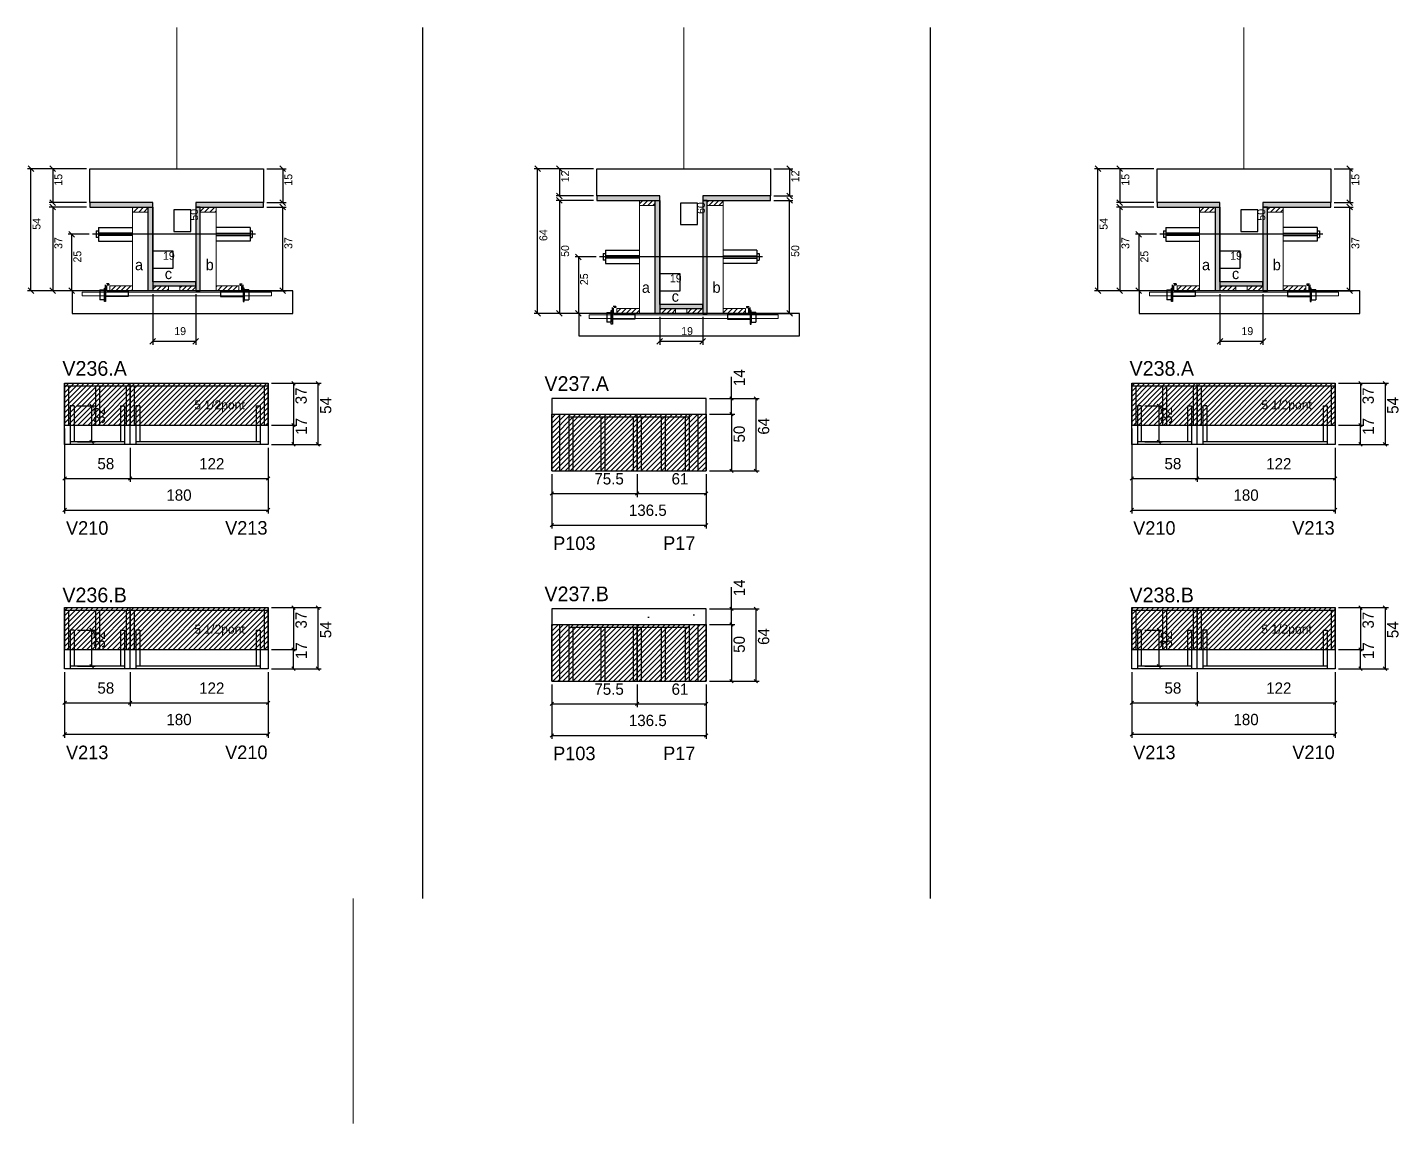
# Model space of a CAD drawing. Header units: metres. Extents: x 2859 to 4072, y 2559 to 3529.
import ezdxf

# ---------------------------------------------------------------- set-up
doc = ezdxf.new("R2010")
doc.units = ezdxf.units.M
for name, color, linetype in [('5', 7, 'Continuous'), ('barrote', 7, 'Continuous'), ('CONCRETO', 7, 'Continuous'), ('COTA', 7, 'Continuous'), ('Cota Seção (2x)', 7, 'Continuous'), ('detalhes', 7, 'Continuous'), ('Hachura', 7, 'Continuous'), ('Madeira', 7, 'Continuous'), ('Painéis', 7, 'Continuous'), ('presilha', 7, 'Continuous'), ('REAPROVEITAMENTO', 7, 'Continuous'), ('SARR_2.2x7', 7, 'Continuous'), ('SARR_3.5x7', 7, 'Continuous'), ('SARRAFO DE PRESSAO', 7, 'Continuous'), ('SCO-___-LAJ', 7, 'Continuous'), ('TENSOR', 7, 'Continuous'), ('texto', 7, 'Continuous'), ('Texto Seção', 7, 'Continuous')]:
    doc.layers.add(name, color=color, linetype=linetype)

msp = doc.modelspace()

# ---------------------------------------------------------------- hatches: boundary and pattern name
at = {"layer": 'COTA'}
h = msp.add_hatch(dxfattribs=at)
h.set_pattern_fill('AR-CONC')
h.paths.add_polyline_path([(3459.3, 3201), (3322.8, 3201), (3322.8, 3187), (3459.3, 3187), (3459.3, 3201)])
h = msp.add_hatch(dxfattribs=at)
h.set_pattern_fill('AR-CONC')
h.paths.add_polyline_path([(3459.3, 3014.9), (3322.8, 3014.9), (3322.8, 3000.9), (3459.3, 3000.9), (3459.3, 3014.9)])
at = {"layer": 'Hachura'}
h = msp.add_hatch(color=7, dxfattribs=at)
h.dxf.hatch_style = 1
h.paths.add_polyline_path([(2969.8, 3370.3), (2969.8, 3374.3), (2914.2, 3374.3), (2914.2, 3370.3), (2969.8, 3370.3)])
h = msp.add_hatch(color=7, dxfattribs=at)
h.dxf.hatch_style = 1
h.paths.add_polyline_path([(3067.8, 3370.3), (3067.8, 3374.3), (3007.8, 3374.3), (3007.8, 3370.3), (3067.8, 3370.3)])
h = msp.add_hatch(color=7, dxfattribs=at)
h.dxf.hatch_style = 1
h.paths.add_polyline_path([(3418.3, 3376.3), (3418.3, 3380.3), (3362.7, 3380.3), (3362.7, 3376.3), (3418.3, 3376.3)])
h = msp.add_hatch(dxfattribs=at)
h.set_pattern_fill('ANSI31')
h.paths.add_polyline_path([(3414.3, 3371.9), (3414.3, 3376.3), (3400.3, 3376.3), (3400.3, 3371.9), (3414.3, 3371.9)])
h = msp.add_hatch(color=7, dxfattribs=at)
h.dxf.hatch_style = 1
h.paths.add_polyline_path([(3414.3, 3376.3), (3418.3, 3376.3), (3418.3, 3276.3), (3414.3, 3276.3), (3414.3, 3376.3)])
h = msp.add_hatch(color=7, dxfattribs=at)
h.dxf.hatch_style = 1
h.paths.add_polyline_path([(3516.3, 3376.3), (3516.3, 3380.3), (3456.3, 3380.3), (3456.3, 3376.3), (3516.3, 3376.3)])
h = msp.add_hatch(color=7, dxfattribs=at)
h.dxf.hatch_style = 1
h.paths.add_polyline_path([(3460.3, 3376.3), (3456.3, 3376.3), (3456.3, 3276.3), (3460.3, 3276.3), (3460.3, 3376.3)])
h = msp.add_hatch(dxfattribs=at)
h.set_pattern_fill('ANSI31')
h.paths.add_polyline_path([(3460.3, 3371.9), (3460.3, 3376.3), (3474.3, 3376.3), (3474.3, 3371.9), (3460.3, 3371.9)])
h = msp.add_hatch(color=7, dxfattribs=at)
h.dxf.hatch_style = 1
h.paths.add_polyline_path([(3914, 3370.3), (3914, 3374.3), (3858.4, 3374.3), (3858.4, 3370.3), (3914, 3370.3)])
h = msp.add_hatch(color=7, dxfattribs=at)
h.dxf.hatch_style = 1
h.paths.add_polyline_path([(4012, 3370.3), (4012, 3374.3), (3952, 3374.3), (3952, 3370.3), (4012, 3370.3)])
h = msp.add_hatch(dxfattribs=at)
h.set_pattern_fill('ANSI31')
h.paths.add_polyline_path([(2965.8, 3365.9), (2965.8, 3370.3), (2951.8, 3370.3), (2951.8, 3365.9), (2965.8, 3365.9)])
h = msp.add_hatch(color=7, dxfattribs=at)
h.dxf.hatch_style = 1
h.paths.add_polyline_path([(2965.8, 3370.3), (2969.8, 3370.3), (2969.8, 3296.3), (2965.8, 3296.3), (2965.8, 3370.3)])
h = msp.add_hatch(color=7, dxfattribs=at)
h.dxf.hatch_style = 1
h.paths.add_polyline_path([(3011.8, 3370.3), (3007.8, 3370.3), (3007.8, 3296.3), (3011.8, 3296.3), (3011.8, 3370.3)])
h = msp.add_hatch(dxfattribs=at)
h.set_pattern_fill('ANSI31')
h.paths.add_polyline_path([(3011.8, 3365.9), (3011.8, 3370.3), (3025.8, 3370.3), (3025.8, 3365.9), (3011.8, 3365.9)])
h = msp.add_hatch(dxfattribs=at)
h.set_pattern_fill('ANSI31')
h.paths.add_polyline_path([(3910, 3365.9), (3910, 3370.3), (3896, 3370.3), (3896, 3365.9), (3910, 3365.9)])
h = msp.add_hatch(color=7, dxfattribs=at)
h.dxf.hatch_style = 1
h.paths.add_polyline_path([(3910, 3370.3), (3914, 3370.3), (3914, 3296.3), (3910, 3296.3), (3910, 3370.3)])
h = msp.add_hatch(color=7, dxfattribs=at)
h.dxf.hatch_style = 1
h.paths.add_polyline_path([(3956, 3370.3), (3952, 3370.3), (3952, 3296.3), (3956, 3296.3), (3956, 3370.3)])
h = msp.add_hatch(dxfattribs=at)
h.set_pattern_fill('ANSI31')
h.paths.add_polyline_path([(3956, 3365.9), (3956, 3370.3), (3970, 3370.3), (3970, 3365.9), (3956, 3365.9)])
h = msp.add_hatch(dxfattribs=at)
h.set_pattern_fill('ANSI31')
h.paths.add_polyline_path([(2931.8, 3296.3), (2931.8, 3300.7), (2951.8, 3300.7), (2951.8, 3296.3), (2931.8, 3296.3)])
h = msp.add_hatch(color=7, dxfattribs=at)
h.dxf.hatch_style = 1
h.paths.add_polyline_path([(3007.8, 3300.7), (3007.8, 3304.3), (2969.8, 3304.3), (2969.8, 3300.7), (3007.8, 3300.7)])
h = msp.add_hatch(dxfattribs=at)
h.set_pattern_fill('ANSI31')
h.paths.add_polyline_path([(2969.8, 3296.3), (2969.8, 3300.7), (2983.8, 3300.7), (2983.8, 3296.3), (2969.8, 3296.3)])
h = msp.add_hatch(dxfattribs=at)
h.set_pattern_fill('ANSI31')
h.paths.add_polyline_path([(3007.8, 3296.3), (3007.8, 3300.7), (2993.8, 3300.7), (2993.8, 3296.3), (3007.8, 3296.3)])
h = msp.add_hatch(dxfattribs=at)
h.set_pattern_fill('ANSI31')
h.paths.add_polyline_path([(3045.8, 3296.3), (3045.8, 3300.7), (3025.8, 3300.7), (3025.8, 3296.3), (3045.8, 3296.3)])
h = msp.add_hatch(dxfattribs=at)
h.set_pattern_fill('ANSI31')
h.paths.add_polyline_path([(3876, 3296.3), (3876, 3300.7), (3896, 3300.7), (3896, 3296.3), (3876, 3296.3)])
h = msp.add_hatch(color=7, dxfattribs=at)
h.dxf.hatch_style = 1
h.paths.add_polyline_path([(3952, 3300.7), (3952, 3304.3), (3914, 3304.3), (3914, 3300.7), (3952, 3300.7)])
h = msp.add_hatch(dxfattribs=at)
h.set_pattern_fill('ANSI31')
h.paths.add_polyline_path([(3914, 3296.3), (3914, 3300.7), (3928, 3300.7), (3928, 3296.3), (3914, 3296.3)])
h = msp.add_hatch(dxfattribs=at)
h.set_pattern_fill('ANSI31')
h.paths.add_polyline_path([(3952, 3296.3), (3952, 3300.7), (3938, 3300.7), (3938, 3296.3), (3952, 3296.3)])
h = msp.add_hatch(dxfattribs=at)
h.set_pattern_fill('ANSI31')
h.paths.add_polyline_path([(3990, 3296.3), (3990, 3300.7), (3970, 3300.7), (3970, 3296.3), (3990, 3296.3)])
h = msp.add_hatch(dxfattribs=at)
h.set_pattern_fill('ANSI31')
h.paths.add_polyline_path([(3380.3, 3276.3), (3380.3, 3280.7), (3400.3, 3280.7), (3400.3, 3276.3), (3380.3, 3276.3)])
h = msp.add_hatch(color=7, dxfattribs=at)
h.dxf.hatch_style = 1
h.paths.add_polyline_path([(3456.3, 3280.7), (3456.3, 3284.3), (3418.3, 3284.3), (3418.3, 3280.7), (3456.3, 3280.7)])
h = msp.add_hatch(dxfattribs=at)
h.set_pattern_fill('ANSI31')
h.paths.add_polyline_path([(3418.3, 3276.3), (3418.3, 3280.7), (3432.3, 3280.7), (3432.3, 3276.3), (3418.3, 3276.3)])
h = msp.add_hatch(dxfattribs=at)
h.set_pattern_fill('ANSI31')
h.paths.add_polyline_path([(3456.3, 3276.3), (3456.3, 3280.7), (3442.3, 3280.7), (3442.3, 3276.3), (3456.3, 3276.3)])
h = msp.add_hatch(dxfattribs=at)
h.set_pattern_fill('ANSI31')
h.paths.add_polyline_path([(3494.3, 3276.3), (3494.3, 3280.7), (3474.3, 3280.7), (3474.3, 3276.3), (3494.3, 3276.3)])
at = {"layer": 'REAPROVEITAMENTO'}
h = msp.add_hatch(dxfattribs=at)
h.set_pattern_fill('ANSI31')
h.paths.add_polyline_path([(2891.8, 3177.4), (3071.8, 3177.4), (3071.8, 3214.4), (2891.8, 3214.4), (2891.8, 3177.4)])
h = msp.add_hatch(dxfattribs=at)
h.set_pattern_fill('ANSI31')
h.paths.add_polyline_path([(3835.9, 3177.4), (4015.9, 3177.4), (4015.9, 3214.4), (3835.9, 3214.4), (3835.9, 3177.4)])
h = msp.add_hatch(dxfattribs=at)
h.set_pattern_fill('ANSI31')
h.paths.add_polyline_path([(3322.8, 3137), (3459.3, 3137), (3459.3, 3187), (3322.8, 3187), (3322.8, 3137)])
h = msp.add_hatch(dxfattribs=at)
h.set_pattern_fill('ANSI31')
h.paths.add_polyline_path([(2891.8, 2978.9), (3071.8, 2978.9), (3071.8, 3015.9), (2891.8, 3015.9), (2891.8, 2978.9)])
h = msp.add_hatch(dxfattribs=at)
h.set_pattern_fill('ANSI31')
h.paths.add_polyline_path([(3835.9, 2978.9), (4015.9, 2978.9), (4015.9, 3015.9), (3835.9, 3015.9), (3835.9, 2978.9)])
h = msp.add_hatch(dxfattribs=at)
h.set_pattern_fill('ANSI31')
h.paths.add_polyline_path([(3322.8, 2950.9), (3459.3, 2950.9), (3459.3, 3000.9), (3322.8, 3000.9), (3322.8, 2950.9)])

# ---------------------------------------------------------------- linework, layer by layer
at = {"color": 7, "lineweight": 25}
for p, q in [((2919.8, 3349.3), (2919.8, 3343.3)), ((2919.8, 3349.3), (2921.8, 3349.3)), ((2921.8, 3352.3), (2921.8, 3340.3)), ((2921.8, 3352.3), (2951.8, 3352.3)), ((3055.8, 3352.3), (3025.8, 3352.3)), ((3055.8, 3352.3), (3055.8, 3340.3)), ((3055.8, 3349.3), (3057.8, 3349.3)), ((3057.8, 3349.3), (3057.8, 3343.3)), ((3864, 3349.3), (3864, 3343.3)), ((3864, 3349.3), (3866, 3349.3)), ((3866, 3352.3), (3866, 3340.3)), ((3866, 3352.3), (3896, 3352.3)), ((4000, 3352.3), (3970, 3352.3)), ((4000, 3352.3), (4000, 3340.3)), ((4000, 3349.3), (4002, 3349.3)), ((4002, 3349.3), (4002, 3343.3)), ((2921.8, 3343.3), (2919.8, 3343.3)), ((2951.8, 3347.3), (2921.8, 3347.3)), ((2951.8, 3345.3), (2921.8, 3345.3)), ((2921.8, 3340.3), (2951.8, 3340.3)), ((3025.8, 3347.3), (3055.8, 3347.3)), ((3025.8, 3345.3), (3055.8, 3345.3)), ((3055.8, 3340.3), (3025.8, 3340.3)), ((3055.8, 3343.3), (3057.8, 3343.3)), ((3866, 3343.3), (3864, 3343.3)), ((3896, 3347.3), (3866, 3347.3)), ((3896, 3345.3), (3866, 3345.3)), ((3866, 3340.3), (3896, 3340.3)), ((3970, 3347.3), (4000, 3347.3)), ((3970, 3345.3), (4000, 3345.3)), ((4000, 3340.3), (3970, 3340.3)), ((4000, 3343.3), (4002, 3343.3)), ((3368.3, 3329.3), (3368.3, 3323.3)), ((3368.3, 3329.3), (3370.3, 3329.3)), ((3370.3, 3332.3), (3370.3, 3320.3)), ((3370.3, 3332.3), (3400.3, 3332.3)), ((3400.3, 3327.3), (3370.3, 3327.3)), ((3400.3, 3325.3), (3370.3, 3325.3)), ((3504.3, 3332.3), (3474.3, 3332.3)), ((3474.3, 3327.3), (3504.3, 3327.3)), ((3474.3, 3325.3), (3504.3, 3325.3)), ((3504.3, 3332.3), (3504.3, 3320.3)), ((3504.3, 3329.3), (3506.3, 3329.3)), ((3506.3, 3329.3), (3506.3, 3323.3)), ((3370.3, 3323.3), (3368.3, 3323.3)), ((3370.3, 3320.3), (3400.3, 3320.3)), ((3504.3, 3320.3), (3474.3, 3320.3)), ((3504.3, 3323.3), (3506.3, 3323.3))]:
    msp.add_line(p, q, dxfattribs=at)
at = {"layer": 'barrote', "color": 251, "lineweight": 25}
for points in [[(2898.4, 3276.3), (3093.6, 3276.3), (3093.6, 3296.3), (2898.4, 3296.3)], [(3842.5, 3276.3), (4037.7, 3276.3), (4037.7, 3296.3), (3842.5, 3296.3)], [(3346.8, 3256.3), (3542, 3256.3), (3542, 3276.3), (3346.8, 3276.3)]]:
    msp.add_lwpolyline(points, close=True, dxfattribs=at)
at = {"layer": 'CONCRETO', "color": 251, "lineweight": 25}
for points in [[(2914.2, 3374.3), (2914.2, 3404.3), (3067.8, 3404.3), (3067.8, 3374.3), (3007.8, 3374.3), (3007.8, 3304.3), (2969.8, 3304.3), (2969.8, 3374.3)], [(3362.7, 3380.3), (3362.7, 3404.3), (3516.3, 3404.3), (3516.3, 3380.3), (3456.3, 3380.3), (3456.3, 3284.3), (3418.3, 3284.3), (3418.3, 3380.3)], [(3858.4, 3374.3), (3858.4, 3404.3), (4012, 3404.3), (4012, 3374.3), (3952, 3374.3), (3952, 3304.3), (3914, 3304.3), (3914, 3374.3)]]:
    msp.add_lwpolyline(points, close=True, dxfattribs=at)
at = {"layer": 'COTA', "color": 241, "lineweight": 25}
for p, q in [((3208.3, 3529.3), (3208.3, 2758.6)), ((3657.5, 3529.3), (3657.5, 2758.6)), ((3459.3, 3201), (3322.8, 3201)), ((3322.8, 3201), (3322.8, 3187)), ((3459.3, 3187), (3459.3, 3201)), ((3459.3, 3014.9), (3322.8, 3014.9)), ((3322.8, 3014.9), (3322.8, 3000.9)), ((3459.3, 3000.9), (3459.3, 3014.9))]:
    msp.add_line(p, q, dxfattribs=at)
at = {"layer": 'COTA', "color": 4, "lineweight": 25}
for p, q in [((2911.2, 3404.3), (2858.9, 3404.3)), ((2861.9, 3296.3), (2861.9, 3404.3)), ((2911.2, 3404.3), (2878.2, 3404.3)), ((2881.2, 3404.3), (2881.2, 3374.3)), ((3070.8, 3404.3), (3087.7, 3404.3)), ((3084.7, 3404.3), (3084.7, 3374.3)), ((3359.7, 3404.3), (3307.3, 3404.3)), ((3310.3, 3276.3), (3310.3, 3404.3)), ((3359.7, 3404.3), (3326.6, 3404.3)), ((3329.6, 3404.3), (3329.6, 3380.3)), ((3519.3, 3404.3), (3536.2, 3404.3)), ((3533.2, 3404.3), (3533.2, 3380.3)), ((3855.4, 3404.3), (3803, 3404.3)), ((3806, 3296.3), (3806, 3404.3)), ((3855.4, 3404.3), (3822.3, 3404.3)), ((3825.3, 3404.3), (3825.3, 3374.3)), ((4015, 3404.3), (4031.8, 3404.3)), ((4028.8, 3404.3), (4028.8, 3374.3)), ((2911.2, 3374.3), (2878.2, 3374.3)), ((3070.8, 3374.3), (3087.7, 3374.3)), ((3359.7, 3380.3), (3326.6, 3380.3)), ((3359.7, 3376.3), (3326.6, 3376.3)), ((3329.6, 3376.3), (3329.6, 3276.3)), ((3519.3, 3380.3), (3536.2, 3380.3)), ((3519.3, 3376.3), (3536.2, 3376.3)), ((3533.2, 3276.3), (3533.2, 3376.3)), ((3855.4, 3374.3), (3822.3, 3374.3)), ((4015, 3374.3), (4031.8, 3374.3)), ((2911.2, 3370.3), (2878.2, 3370.3)), ((2881.2, 3370.3), (2881.2, 3296.3)), ((3070.8, 3370.3), (3087.7, 3370.3)), ((3084.7, 3296.3), (3084.7, 3370.3)), ((3855.4, 3370.3), (3822.3, 3370.3)), ((3825.3, 3370.3), (3825.3, 3296.3)), ((4015, 3370.3), (4031.8, 3370.3)), ((4028.8, 3296.3), (4028.8, 3370.3)), ((2913.5, 3346.3), (2895, 3346.3)), ((2898, 3346.3), (2898, 3296.3)), ((3857.7, 3346.3), (3839.1, 3346.3)), ((3842.1, 3346.3), (3842.1, 3296.3)), ((3362, 3326.3), (3343.4, 3326.3)), ((3346.4, 3326.3), (3346.4, 3276.3)), ((2933.2, 3296.3), (2858.9, 3296.3)), ((2933.2, 3296.3), (2878.2, 3296.3)), ((2913.5, 3296.3), (2895, 3296.3)), ((2969.8, 3293.3), (2969.8, 3248.6)), ((3007.8, 3293.3), (3007.8, 3248.6)), ((3044.4, 3296.3), (3087.7, 3296.3)), ((3877.4, 3296.3), (3803, 3296.3)), ((3877.4, 3296.3), (3822.3, 3296.3)), ((3857.7, 3296.3), (3839.1, 3296.3)), ((3914, 3293.3), (3914, 3248.6)), ((3952, 3293.3), (3952, 3248.6)), ((3988.6, 3296.3), (4031.8, 3296.3)), ((3381.7, 3276.3), (3307.3, 3276.3)), ((3381.7, 3276.3), (3326.6, 3276.3)), ((3362, 3276.3), (3343.4, 3276.3)), ((3492.9, 3276.3), (3536.2, 3276.3)), ((3418.3, 3273.3), (3418.3, 3248.6)), ((3456.3, 3273.3), (3456.3, 3248.6)), ((2969.8, 3251.6), (3007.8, 3251.6)), ((3418.3, 3251.6), (3456.3, 3251.6)), ((3914, 3251.6), (3952, 3251.6)), ((3481.7, 3201), (3481.7, 3220.1)), ((3074.8, 3214.4), (3118.8, 3214.4)), ((3074.8, 3214.4), (3097.2, 3214.4)), ((3094.2, 3214.4), (3094.2, 3177.4)), ((3115.8, 3214.4), (3115.8, 3160.4)), ((4018.9, 3214.4), (4063, 3214.4)), ((4018.9, 3214.4), (4041.4, 3214.4)), ((4038.4, 3214.4), (4038.4, 3177.4)), ((4060, 3214.4), (4060, 3160.4)), ((3462.3, 3201), (3506.3, 3201)), ((3462.3, 3201), (3484.7, 3201)), ((3481.7, 3187), (3481.7, 3201)), ((3503.3, 3201), (3503.3, 3137)), ((3462.3, 3187), (3484.7, 3187)), ((3462.3, 3187), (3484.7, 3187)), ((3481.7, 3187), (3481.7, 3137)), ((2891.8, 3174.4), (2891.8, 3099.3)), ((3074.8, 3177.4), (3097.2, 3177.4)), ((3835.9, 3174.4), (3835.9, 3099.3)), ((4018.9, 3177.4), (4041.4, 3177.4)), ((2891.8, 3157.4), (2891.8, 3127.2)), ((2949.8, 3157.4), (2949.8, 3127.2)), ((2949.8, 3157.4), (2949.8, 3127.2)), ((3071.8, 3157.4), (3071.8, 3127.2)), ((3071.8, 3157.4), (3071.8, 3099.3)), ((3074.8, 3160.4), (3118.8, 3160.4)), ((3835.9, 3157.4), (3835.9, 3127.2)), ((3893.9, 3157.4), (3893.9, 3127.2)), ((3893.9, 3157.4), (3893.9, 3127.2)), ((4015.9, 3157.4), (4015.9, 3127.2)), ((4015.9, 3157.4), (4015.9, 3099.3)), ((4018.9, 3160.4), (4063, 3160.4)), ((2891.8, 3130.2), (2949.8, 3130.2)), ((2949.8, 3130.2), (3071.8, 3130.2)), ((3322.8, 3134), (3322.8, 3113.8)), ((3322.8, 3134), (3322.8, 3085.9)), ((3398.3, 3134), (3398.3, 3113.8)), ((3398.3, 3134), (3398.3, 3113.8)), ((3459.3, 3134), (3459.3, 3113.8)), ((3459.3, 3134), (3459.3, 3085.9)), ((3462.3, 3137), (3506.3, 3137)), ((3462.3, 3137), (3484.7, 3137)), ((3835.9, 3130.2), (3893.9, 3130.2)), ((3893.9, 3130.2), (4015.9, 3130.2)), ((3322.8, 3116.8), (3398.3, 3116.8)), ((3398.3, 3116.8), (3459.3, 3116.8)), ((2891.8, 3102.3), (3071.8, 3102.3)), ((3835.9, 3102.3), (4015.9, 3102.3)), ((3322.8, 3088.9), (3459.3, 3088.9)), ((3481.7, 3014.9), (3481.7, 3034)), ((3074.8, 3015.9), (3118.8, 3015.9)), ((3074.8, 3015.9), (3097.2, 3015.9)), ((3094.2, 3015.9), (3094.2, 2978.9)), ((3115.8, 3015.9), (3115.8, 2961.9)), ((3462.3, 3014.9), (3506.3, 3014.9)), ((3462.3, 3014.9), (3484.7, 3014.9)), ((3481.7, 3000.9), (3481.7, 3014.9)), ((3503.3, 3014.9), (3503.3, 2950.9)), ((4018.9, 3015.9), (4063, 3015.9)), ((4018.9, 3015.9), (4041.4, 3015.9)), ((4038.4, 3015.9), (4038.4, 2978.9)), ((4060, 3015.9), (4060, 2961.9)), ((3462.3, 3000.9), (3484.7, 3000.9)), ((3462.3, 3000.9), (3484.7, 3000.9)), ((3481.7, 3000.9), (3481.7, 2950.9)), ((3074.8, 2978.9), (3097.2, 2978.9)), ((4018.9, 2978.9), (4041.4, 2978.9)), ((3074.8, 2961.9), (3118.8, 2961.9)), ((4018.9, 2961.9), (4063, 2961.9)), ((2891.8, 2958.9), (2891.8, 2928.6)), ((2891.8, 2958.9), (2891.8, 2900.8)), ((2949.8, 2958.9), (2949.8, 2928.6)), ((2949.8, 2958.9), (2949.8, 2928.6)), ((3071.8, 2958.9), (3071.8, 2928.6)), ((3071.8, 2958.9), (3071.8, 2900.8)), ((3462.3, 2950.9), (3506.3, 2950.9)), ((3462.3, 2950.9), (3484.7, 2950.9)), ((3835.9, 2958.9), (3835.9, 2928.6)), ((3835.9, 2958.9), (3835.9, 2900.8)), ((3893.9, 2958.9), (3893.9, 2928.6)), ((3893.9, 2958.9), (3893.9, 2928.6)), ((4015.9, 2958.9), (4015.9, 2928.6)), ((4015.9, 2958.9), (4015.9, 2900.8)), ((3322.8, 2947.9), (3322.8, 2927.7)), ((3322.8, 2947.9), (3322.8, 2899.8)), ((3398.3, 2947.9), (3398.3, 2927.7)), ((3398.3, 2947.9), (3398.3, 2927.7)), ((3459.3, 2947.9), (3459.3, 2927.7)), ((3459.3, 2947.9), (3459.3, 2899.8)), ((2891.8, 2931.6), (2949.8, 2931.6)), ((2949.8, 2931.6), (3071.8, 2931.6)), ((3322.8, 2930.7), (3398.3, 2930.7)), ((3398.3, 2930.7), (3459.3, 2930.7)), ((3835.9, 2931.6), (3893.9, 2931.6)), ((3893.9, 2931.6), (4015.9, 2931.6)), ((2891.8, 2903.8), (3071.8, 2903.8)), ((3322.8, 2902.8), (3459.3, 2902.8)), ((3835.9, 2903.8), (4015.9, 2903.8))]:
    msp.add_line(p, q, dxfattribs=at)
at = {"layer": 'COTA', "color": 0, "lineweight": 25}
for p, q in [((3095.7, 3212.9), (3092.7, 3215.9)), ((3117.3, 3212.9), (3114.3, 3215.9)), ((4039.9, 3212.9), (4036.9, 3215.9)), ((4061.5, 3212.9), (4058.5, 3215.9)), ((3483.2, 3199.5), (3480.2, 3202.5)), ((3504.8, 3199.5), (3501.8, 3202.5)), ((3092.7, 3178.9), (3095.7, 3175.9)), ((3483.2, 3185.5), (3480.2, 3188.5)), ((3480.2, 3188.5), (3483.2, 3185.5)), ((4036.9, 3178.9), (4039.9, 3175.9)), ((3114.3, 3161.9), (3117.3, 3158.9)), ((4058.5, 3161.9), (4061.5, 3158.9)), ((2893.3, 3131.7), (2890.3, 3128.7)), ((2948.3, 3128.7), (2951.3, 3131.7)), ((2951.3, 3131.7), (2948.3, 3128.7)), ((3070.3, 3128.7), (3073.3, 3131.7)), ((3480.2, 3138.5), (3483.2, 3135.5)), ((3501.8, 3138.5), (3504.8, 3135.5)), ((3837.4, 3131.7), (3834.4, 3128.7)), ((3892.4, 3128.7), (3895.4, 3131.7)), ((3895.4, 3131.7), (3892.4, 3128.7)), ((4014.4, 3128.7), (4017.4, 3131.7)), ((3324.3, 3118.3), (3321.3, 3115.3)), ((3396.8, 3115.3), (3399.8, 3118.3)), ((3399.8, 3118.3), (3396.8, 3115.3)), ((3457.8, 3115.3), (3460.8, 3118.3)), ((2893.3, 3103.8), (2890.3, 3100.8)), ((3070.3, 3100.8), (3073.3, 3103.8)), ((3837.4, 3103.8), (3834.4, 3100.8)), ((4014.4, 3100.8), (4017.4, 3103.8)), ((3324.3, 3090.4), (3321.3, 3087.4)), ((3457.8, 3087.4), (3460.8, 3090.4)), ((3095.7, 3014.4), (3092.7, 3017.4)), ((3117.3, 3014.4), (3114.3, 3017.4)), ((3483.2, 3013.4), (3480.2, 3016.4)), ((3504.8, 3013.4), (3501.8, 3016.4)), ((4039.9, 3014.4), (4036.9, 3017.4)), ((4061.5, 3014.4), (4058.5, 3017.4)), ((3483.2, 2999.4), (3480.2, 3002.4)), ((3480.2, 3002.4), (3483.2, 2999.4)), ((3092.7, 2980.4), (3095.7, 2977.4)), ((4036.9, 2980.4), (4039.9, 2977.4)), ((3114.3, 2963.4), (3117.3, 2960.4)), ((4058.5, 2963.4), (4061.5, 2960.4)), ((3480.2, 2952.4), (3483.2, 2949.4)), ((3501.8, 2952.4), (3504.8, 2949.4)), ((2893.3, 2933.1), (2890.3, 2930.1)), ((2948.3, 2930.1), (2951.3, 2933.1)), ((2951.3, 2933.1), (2948.3, 2930.1)), ((3070.3, 2930.1), (3073.3, 2933.1)), ((3324.3, 2932.2), (3321.3, 2929.2)), ((3396.8, 2929.2), (3399.8, 2932.2)), ((3399.8, 2932.2), (3396.8, 2929.2)), ((3457.8, 2929.2), (3460.8, 2932.2)), ((3837.4, 2933.1), (3834.4, 2930.1)), ((3892.4, 2930.1), (3895.4, 2933.1)), ((3895.4, 2933.1), (3892.4, 2930.1)), ((4014.4, 2930.1), (4017.4, 2933.1)), ((2893.3, 2905.3), (2890.3, 2902.3)), ((3070.3, 2902.3), (3073.3, 2905.3)), ((3324.3, 2904.3), (3321.3, 2901.3)), ((3457.8, 2901.3), (3460.8, 2904.3)), ((3837.4, 2905.3), (3834.4, 2902.3)), ((4014.4, 2902.3), (4017.4, 2905.3))]:
    msp.add_line(p, q, dxfattribs=at)
for points in [[(2864.4, 3401.8), (2859.4, 3406.8)], [(2883.7, 3401.8), (2878.7, 3406.8)], [(3087.2, 3401.8), (3082.2, 3406.8)], [(3312.8, 3401.8), (3307.8, 3406.8)], [(3332.1, 3401.8), (3327.1, 3406.8)], [(3535.7, 3401.8), (3530.7, 3406.8)], [(3808.5, 3401.8), (3803.5, 3406.8)], [(3827.8, 3401.8), (3822.8, 3406.8)], [(4031.3, 3401.8), (4026.3, 3406.8)], [(2878.7, 3376.8), (2883.7, 3371.8)], [(2883.7, 3367.8), (2878.7, 3372.8)], [(3082.2, 3376.8), (3087.2, 3371.8)], [(3087.2, 3367.8), (3082.2, 3372.8)], [(3327.1, 3382.8), (3332.1, 3377.8)], [(3332.1, 3373.8), (3327.1, 3378.8)], [(3530.7, 3382.8), (3535.7, 3377.8)], [(3535.7, 3373.8), (3530.7, 3378.8)], [(3822.8, 3376.8), (3827.8, 3371.8)], [(3827.8, 3367.8), (3822.8, 3372.8)], [(4026.3, 3376.8), (4031.3, 3371.8)], [(4031.3, 3367.8), (4026.3, 3372.8)], [(2900.5, 3343.8), (2895.5, 3348.8)], [(3844.6, 3343.8), (3839.6, 3348.8)], [(3348.9, 3323.8), (3343.9, 3328.8)], [(2859.4, 3298.8), (2864.4, 3293.8)], [(2878.7, 3298.8), (2883.7, 3293.8)], [(2895.5, 3298.8), (2900.5, 3293.8)], [(3082.2, 3298.8), (3087.2, 3293.8)], [(3803.5, 3298.8), (3808.5, 3293.8)], [(3822.8, 3298.8), (3827.8, 3293.8)], [(3839.6, 3298.8), (3844.6, 3293.8)], [(4026.3, 3298.8), (4031.3, 3293.8)], [(3307.8, 3278.8), (3312.8, 3273.8)], [(3327.1, 3278.8), (3332.1, 3273.8)], [(3343.9, 3278.8), (3348.9, 3273.8)], [(3530.7, 3278.8), (3535.7, 3273.8)], [(2972.3, 3254.1), (2967.3, 3249.1)], [(3005.3, 3249.1), (3010.3, 3254.1)], [(3420.8, 3254.1), (3415.8, 3249.1)], [(3453.8, 3249.1), (3458.8, 3254.1)], [(3916.5, 3254.1), (3911.5, 3249.1)], [(3949.5, 3249.1), (3954.5, 3254.1)]]:
    msp.add_lwpolyline(points, dxfattribs=at)
at = {"layer": 'Cota Seção (2x)', "color": 180, "lineweight": 25}
for p, q in [((3451.8, 3373.8), (3436.8, 3373.8)), ((3436.8, 3373.8), (3436.8, 3354.8)), ((3451.8, 3354.8), (3451.8, 3373.8)), ((3003.3, 3368), (2988.3, 3368)), ((2988.3, 3368), (2988.3, 3348.7)), ((3003.3, 3348.7), (3003.3, 3368)), ((3947.5, 3368), (3932.5, 3368)), ((3932.5, 3368), (3932.5, 3348.7)), ((3947.5, 3348.7), (3947.5, 3368)), ((2988.3, 3348.7), (3003.3, 3348.7)), ((3436.8, 3354.8), (3451.8, 3354.8)), ((3932.5, 3348.7), (3947.5, 3348.7)), ((2987.8, 3331.3), (2969.8, 3331.3)), ((2969.8, 3331.3), (2969.8, 3316.3)), ((2987.8, 3316.3), (2987.8, 3331.3)), ((3932, 3331.3), (3914, 3331.3)), ((3914, 3331.3), (3914, 3316.3)), ((3932, 3316.3), (3932, 3331.3)), ((2969.8, 3316.3), (2987.8, 3316.3)), ((3914, 3316.3), (3932, 3316.3)), ((3436.3, 3311.3), (3418.3, 3311.3)), ((3418.3, 3311.3), (3418.3, 3296.3)), ((3436.3, 3296.3), (3436.3, 3311.3)), ((3418.3, 3296.3), (3436.3, 3296.3))]:
    msp.add_line(p, q, dxfattribs=at)
at = {"layer": 'Madeira', "color": 126, "lineweight": 18}
for points in [[(3414.3, 3371.9), (3414.3, 3376.3), (3400.3, 3376.3), (3400.3, 3371.9)], [(3414.3, 3376.3), (3400.3, 3376.3), (3400.3, 3276.3), (3414.3, 3276.3)], [(3460.3, 3371.9), (3460.3, 3376.3), (3474.3, 3376.3), (3474.3, 3371.9)], [(3460.3, 3376.3), (3474.3, 3376.3), (3474.3, 3276.3), (3460.3, 3276.3)], [(2965.8, 3365.9), (2965.8, 3370.3), (2951.8, 3370.3), (2951.8, 3365.9)], [(2965.8, 3370.3), (2951.8, 3370.3), (2951.8, 3296.3), (2965.8, 3296.3)], [(3011.8, 3365.9), (3011.8, 3370.3), (3025.8, 3370.3), (3025.8, 3365.9)], [(3011.8, 3370.3), (3025.8, 3370.3), (3025.8, 3296.3), (3011.8, 3296.3)], [(3910, 3365.9), (3910, 3370.3), (3896, 3370.3), (3896, 3365.9)], [(3910, 3370.3), (3896, 3370.3), (3896, 3296.3), (3910, 3296.3)], [(3956, 3365.9), (3956, 3370.3), (3970, 3370.3), (3970, 3365.9)], [(3956, 3370.3), (3970, 3370.3), (3970, 3296.3), (3956, 3296.3)], [(2931.8, 3296.3), (2931.8, 3300.7), (2951.8, 3300.7), (2951.8, 3296.3)], [(2969.8, 3296.3), (2969.8, 3300.7), (2983.8, 3300.7), (2983.8, 3296.3)], [(3007.8, 3296.3), (3007.8, 3300.7), (2993.8, 3300.7), (2993.8, 3296.3)], [(3045.8, 3296.3), (3045.8, 3300.7), (3025.8, 3300.7), (3025.8, 3296.3)], [(3876, 3296.3), (3876, 3300.7), (3896, 3300.7), (3896, 3296.3)], [(3914, 3296.3), (3914, 3300.7), (3928, 3300.7), (3928, 3296.3)], [(3952, 3296.3), (3952, 3300.7), (3938, 3300.7), (3938, 3296.3)], [(3990, 3296.3), (3990, 3300.7), (3970, 3300.7), (3970, 3296.3)], [(3380.3, 3276.3), (3380.3, 3280.7), (3400.3, 3280.7), (3400.3, 3276.3)], [(3418.3, 3276.3), (3418.3, 3280.7), (3432.3, 3280.7), (3432.3, 3276.3)], [(3456.3, 3276.3), (3456.3, 3280.7), (3442.3, 3280.7), (3442.3, 3276.3)], [(3494.3, 3276.3), (3494.3, 3280.7), (3474.3, 3280.7), (3474.3, 3276.3)]]:
    msp.add_lwpolyline(points, close=True, dxfattribs=at)
at = {"layer": 'Painéis', "color": 200, "lineweight": 25}
for p, q in [((2891.8, 3214.4), (3071.8, 3214.4)), ((2891.8, 3177.4), (2891.8, 3214.4)), ((2949.8, 3177.4), (2949.8, 3214.4)), ((3071.8, 3177.4), (3071.8, 3214.4)), ((3835.9, 3214.4), (4015.9, 3214.4)), ((3835.9, 3177.4), (3835.9, 3214.4)), ((3893.9, 3177.4), (3893.9, 3214.4)), ((4015.9, 3177.4), (4015.9, 3214.4)), ((3322.8, 3187), (3459.3, 3187)), ((3322.8, 3137), (3322.8, 3187)), ((3398.3, 3137), (3398.3, 3187)), ((3459.3, 3137), (3459.3, 3187)), ((2891.8, 3177.4), (3071.8, 3177.4)), ((2891.8, 3160.4), (2891.8, 3177.4)), ((2949.8, 3160.4), (2949.8, 3177.4)), ((3071.8, 3177.4), (3071.8, 3160.4)), ((3835.9, 3177.4), (4015.9, 3177.4)), ((3835.9, 3160.4), (3835.9, 3177.4)), ((3893.9, 3160.4), (3893.9, 3177.4)), ((4015.9, 3177.4), (4015.9, 3160.4)), ((3071.8, 3160.4), (2891.8, 3160.4)), ((4015.9, 3160.4), (3835.9, 3160.4)), ((3322.8, 3137), (3459.3, 3137)), ((2891.8, 3015.9), (3071.8, 3015.9)), ((2891.8, 2978.9), (2891.8, 3015.9)), ((2949.8, 2978.9), (2949.8, 3015.9)), ((3071.8, 2978.9), (3071.8, 3015.9)), ((3835.9, 3015.9), (4015.9, 3015.9)), ((3835.9, 2978.9), (3835.9, 3015.9)), ((3893.9, 2978.9), (3893.9, 3015.9)), ((4015.9, 2978.9), (4015.9, 3015.9)), ((3322.8, 3000.9), (3459.3, 3000.9)), ((3322.8, 2950.9), (3322.8, 3000.9)), ((3398.3, 2950.9), (3398.3, 3000.9)), ((3459.3, 2950.9), (3459.3, 3000.9)), ((2891.8, 2978.9), (3071.8, 2978.9)), ((2891.8, 2961.9), (2891.8, 2978.9)), ((2949.8, 2961.9), (2949.8, 2978.9)), ((3071.8, 2978.9), (3071.8, 2961.9)), ((3835.9, 2978.9), (4015.9, 2978.9)), ((3835.9, 2961.9), (3835.9, 2978.9)), ((3893.9, 2961.9), (3893.9, 2978.9)), ((4015.9, 2978.9), (4015.9, 2961.9)), ((3071.8, 2961.9), (2891.8, 2961.9)), ((4015.9, 2961.9), (3835.9, 2961.9)), ((3322.8, 2950.9), (3459.3, 2950.9))]:
    msp.add_line(p, q, dxfattribs=at)
at = {"layer": 'Painéis', "color": 4, "lineweight": 25}
for p, q in [((2903.3, 3194.6), (2918.7, 3194.6)), ((2915.7, 3194.6), (2915.7, 3162.6)), ((3847.4, 3194.6), (3862.9, 3194.6)), ((3859.9, 3194.6), (3859.9, 3162.6)), ((3074.8, 3177.4), (3097.2, 3177.4)), ((3094.2, 3160.4), (3094.2, 3177.4)), ((4018.9, 3177.4), (4041.4, 3177.4)), ((4038.4, 3160.4), (4038.4, 3177.4)), ((2903.3, 3162.6), (2918.7, 3162.6)), ((3074.8, 3160.4), (3097.2, 3160.4)), ((3847.4, 3162.6), (3862.9, 3162.6)), ((4018.9, 3160.4), (4041.4, 3160.4)), ((2903.3, 2996.1), (2918.7, 2996.1)), ((2915.7, 2996.1), (2915.7, 2964.1)), ((3847.4, 2996.1), (3862.9, 2996.1)), ((3859.9, 2996.1), (3859.9, 2964.1)), ((3074.8, 2978.9), (3097.2, 2978.9)), ((3094.2, 2961.9), (3094.2, 2978.9)), ((4018.9, 2978.9), (4041.4, 2978.9)), ((4038.4, 2961.9), (4038.4, 2978.9)), ((2903.3, 2964.1), (2918.7, 2964.1)), ((3074.8, 2961.9), (3097.2, 2961.9)), ((3847.4, 2964.1), (3862.9, 2964.1)), ((4018.9, 2961.9), (4041.4, 2961.9))]:
    msp.add_line(p, q, dxfattribs=at)
at = {"layer": 'Painéis', "color": 0, "lineweight": 25}
for p, q in [((2917.2, 3193.1), (2914.2, 3196.1)), ((3861.4, 3193.1), (3858.4, 3196.1)), ((3095.7, 3175.9), (3092.7, 3178.9)), ((4039.9, 3175.9), (4036.9, 3178.9)), ((2914.2, 3164.1), (2917.2, 3161.1)), ((3092.7, 3161.9), (3095.7, 3158.9)), ((3858.4, 3164.1), (3861.4, 3161.1)), ((4036.9, 3161.9), (4039.9, 3158.9)), ((2917.2, 2994.6), (2914.2, 2997.6)), ((3861.4, 2994.6), (3858.4, 2997.6)), ((3095.7, 2977.4), (3092.7, 2980.4)), ((4039.9, 2977.4), (4036.9, 2980.4)), ((2914.2, 2965.6), (2917.2, 2962.6)), ((3092.7, 2963.4), (3095.7, 2960.4)), ((3858.4, 2965.6), (3861.4, 2962.6)), ((4036.9, 2963.4), (4039.9, 2960.4))]:
    msp.add_line(p, q, dxfattribs=at)
at = {"layer": 'Painéis', "color": 200, "lineweight": 25}
for points in [[(2969.8, 3370.3), (2969.8, 3374.3), (2914.2, 3374.3), (2914.2, 3370.3)], [(3067.8, 3370.3), (3067.8, 3374.3), (3007.8, 3374.3), (3007.8, 3370.3)], [(3418.3, 3376.3), (3418.3, 3380.3), (3362.7, 3380.3), (3362.7, 3376.3)], [(3414.3, 3376.3), (3418.3, 3376.3), (3418.3, 3276.3), (3414.3, 3276.3)], [(3516.3, 3376.3), (3516.3, 3380.3), (3456.3, 3380.3), (3456.3, 3376.3)], [(3460.3, 3376.3), (3456.3, 3376.3), (3456.3, 3276.3), (3460.3, 3276.3)], [(3914, 3370.3), (3914, 3374.3), (3858.4, 3374.3), (3858.4, 3370.3)], [(4012, 3370.3), (4012, 3374.3), (3952, 3374.3), (3952, 3370.3)], [(2965.8, 3370.3), (2969.8, 3370.3), (2969.8, 3296.3), (2965.8, 3296.3)], [(3011.8, 3370.3), (3007.8, 3370.3), (3007.8, 3296.3), (3011.8, 3296.3)], [(3910, 3370.3), (3914, 3370.3), (3914, 3296.3), (3910, 3296.3)], [(3956, 3370.3), (3952, 3370.3), (3952, 3296.3), (3956, 3296.3)], [(3007.8, 3300.7), (3007.8, 3304.3), (2969.8, 3304.3), (2969.8, 3300.7)], [(3952, 3300.7), (3952, 3304.3), (3914, 3304.3), (3914, 3300.7)], [(3456.3, 3280.7), (3456.3, 3284.3), (3418.3, 3284.3), (3418.3, 3280.7)]]:
    msp.add_lwpolyline(points, close=True, dxfattribs=at)
at = {"layer": 'presilha', "color": 1, "lineweight": 25}
for p, q in [((2928, 3295.5), (2928, 3301.6)), ((2931, 3302.4), (2928.7, 3302.4)), ((2929, 3296.1), (2929, 3301)), ((2931, 3301.4), (2929.3, 3301.4)), ((2931, 3302.4), (2931, 3301.4)), ((3046.7, 3302.4), (3046.7, 3301.4)), ((3046.7, 3302.4), (3048.9, 3302.4)), ((3046.7, 3301.4), (3048.3, 3301.4)), ((3048.7, 3296.1), (3048.7, 3301)), ((3049.7, 3295.5), (3049.7, 3301.6)), ((3872.1, 3295.5), (3872.1, 3301.6)), ((3875.1, 3302.4), (3872.9, 3302.4)), ((3873.1, 3296.1), (3873.1, 3301)), ((3875.1, 3301.4), (3873.5, 3301.4)), ((3875.1, 3302.4), (3875.1, 3301.4)), ((3990.8, 3302.4), (3990.8, 3301.4)), ((3990.8, 3302.4), (3993.1, 3302.4)), ((3990.8, 3301.4), (3992.5, 3301.4)), ((3992.8, 3296.1), (3992.8, 3301)), ((3993.8, 3295.5), (3993.8, 3301.6)), ((2923, 3297), (2927, 3297)), ((2923, 3297), (2923, 3288.4)), ((2927, 3288.4), (2923, 3288.4)), ((2927, 3298.7), (2928, 3298.7)), ((2927, 3286.7), (2927, 3298.7)), ((2927, 3297), (2927, 3288.4)), ((2928, 3298.7), (2928, 3286.7)), ((2948, 3291.1), (2928, 3291.1)), ((2948, 3295.7), (2929.3, 3295.7)), ((2948, 3295.7), (2948, 3291.1)), ((3029.7, 3295.7), (3029.7, 3291.1)), ((3029.7, 3295.7), (3048.3, 3295.7)), ((3029.7, 3291.1), (3049.7, 3291.1)), ((3050.7, 3298.7), (3049.7, 3298.7)), ((3049.7, 3298.7), (3049.7, 3286.7)), ((3050.7, 3286.7), (3050.7, 3298.7)), ((3054.7, 3297), (3050.7, 3297)), ((3050.7, 3297), (3050.7, 3288.4)), ((3050.7, 3288.4), (3054.7, 3288.4)), ((3054.7, 3297), (3054.7, 3288.4)), ((3867.1, 3297), (3871.1, 3297)), ((3867.1, 3297), (3867.1, 3288.4)), ((3871.1, 3288.4), (3867.1, 3288.4)), ((3871.1, 3298.7), (3872.1, 3298.7)), ((3871.1, 3286.7), (3871.1, 3298.7)), ((3871.1, 3297), (3871.1, 3288.4)), ((3872.1, 3298.7), (3872.1, 3286.7)), ((3892.1, 3291.1), (3872.1, 3291.1)), ((3892.1, 3295.7), (3873.5, 3295.7)), ((3892.1, 3295.7), (3892.1, 3291.1)), ((3973.8, 3295.7), (3973.8, 3291.1)), ((3973.8, 3295.7), (3992.5, 3295.7)), ((3973.8, 3291.1), (3993.8, 3291.1)), ((3994.8, 3298.7), (3993.8, 3298.7)), ((3993.8, 3298.7), (3993.8, 3286.7)), ((3994.8, 3286.7), (3994.8, 3298.7)), ((3998.8, 3297), (3994.8, 3297)), ((3994.8, 3297), (3994.8, 3288.4)), ((3994.8, 3288.4), (3998.8, 3288.4)), ((3998.8, 3297), (3998.8, 3288.4)), ((2928, 3286.7), (2927, 3286.7)), ((3049.7, 3286.7), (3050.7, 3286.7)), ((3371.4, 3277), (3375.4, 3277)), ((3371.4, 3277), (3371.4, 3268.4)), ((3375.4, 3278.7), (3376.4, 3278.7)), ((3375.4, 3266.7), (3375.4, 3278.7)), ((3375.4, 3277), (3375.4, 3268.4)), ((3376.4, 3275.5), (3376.4, 3281.6)), ((3376.4, 3278.7), (3376.4, 3266.7)), ((3379.4, 3282.4), (3377.2, 3282.4)), ((3377.4, 3276.1), (3377.4, 3281)), ((3379.4, 3281.4), (3377.8, 3281.4)), ((3396.4, 3275.7), (3377.8, 3275.7)), ((3379.4, 3282.4), (3379.4, 3281.4)), ((3396.4, 3275.7), (3396.4, 3271.1)), ((3478.2, 3275.7), (3478.2, 3271.1)), ((3478.2, 3275.7), (3496.8, 3275.7)), ((3495.2, 3282.4), (3495.2, 3281.4)), ((3495.2, 3282.4), (3497.4, 3282.4)), ((3495.2, 3281.4), (3496.8, 3281.4)), ((3497.2, 3276.1), (3497.2, 3281)), ((3498.2, 3275.5), (3498.2, 3281.6)), ((3499.2, 3278.7), (3498.2, 3278.7)), ((3498.2, 3278.7), (3498.2, 3266.7)), ((3499.2, 3266.7), (3499.2, 3278.7)), ((3503.2, 3277), (3499.2, 3277)), ((3499.2, 3277), (3499.2, 3268.4)), ((3503.2, 3277), (3503.2, 3268.4)), ((3872.1, 3286.7), (3871.1, 3286.7)), ((3993.8, 3286.7), (3994.8, 3286.7)), ((3375.4, 3268.4), (3371.4, 3268.4)), ((3376.4, 3266.7), (3375.4, 3266.7)), ((3396.4, 3271.1), (3376.4, 3271.1)), ((3478.2, 3271.1), (3498.2, 3271.1)), ((3498.2, 3266.7), (3499.2, 3266.7)), ((3499.2, 3268.4), (3503.2, 3268.4))]:
    msp.add_line(p, q, dxfattribs=at)
at = {"layer": 'SARR_2.2x7', "color": 40, "lineweight": 25}
for p, q in [((2891.8, 3212.2), (2949.8, 3212.2)), ((2949.8, 3212.2), (3071.8, 3212.2)), ((3835.9, 3212.2), (3893.9, 3212.2)), ((3893.9, 3212.2), (4015.9, 3212.2)), ((3329.8, 3137), (3329.8, 3187)), ((3337.8, 3184.8), (3398.3, 3184.8)), ((3398.3, 3184.8), (3444.3, 3184.8)), ((3452.3, 3137), (3452.3, 3187)), ((2944.8, 3162.6), (2896.8, 3162.6)), ((3064.8, 3162.6), (2954.8, 3162.6)), ((3888.9, 3162.6), (3840.9, 3162.6)), ((4008.9, 3162.6), (3898.9, 3162.6)), ((2891.8, 3013.7), (2949.8, 3013.7)), ((2949.8, 3013.7), (3071.8, 3013.7)), ((3835.9, 3013.7), (3893.9, 3013.7)), ((3893.9, 3013.7), (4015.9, 3013.7)), ((3329.8, 2950.9), (3329.8, 3000.9)), ((3337.8, 2998.7), (3398.3, 2998.7)), ((3398.3, 2998.7), (3444.3, 2998.7)), ((3452.3, 2950.9), (3452.3, 3000.9)), ((2944.8, 2964.1), (2896.8, 2964.1)), ((3064.8, 2964.1), (2954.8, 2964.1)), ((3888.9, 2964.1), (3840.9, 2964.1)), ((4008.9, 2964.1), (3898.9, 2964.1))]:
    msp.add_line(p, q, dxfattribs=at)
at = {"layer": 'SARR_3.5x7', "color": 81, "lineweight": 25}
for p, q in [((2891.8, 3214.4), (2891.8, 3177.4)), ((2895.3, 3212.2), (2895.3, 3177.4)), ((2919.1, 3212.2), (2919.1, 3177.4)), ((2922.6, 3212.2), (2922.6, 3177.4)), ((2946.3, 3212.2), (2946.3, 3177.4)), ((2949.8, 3212.2), (2949.8, 3177.4)), ((2953.3, 3212.2), (2953.3, 3177.4)), ((3068.3, 3212.2), (3068.3, 3177.4)), ((3071.8, 3214.4), (3071.8, 3177.4)), ((3835.9, 3214.4), (3835.9, 3177.4)), ((3839.4, 3212.2), (3839.4, 3177.4)), ((3863.2, 3212.2), (3863.2, 3177.4)), ((3866.7, 3212.2), (3866.7, 3177.4)), ((3890.4, 3212.2), (3890.4, 3177.4)), ((3893.9, 3212.2), (3893.9, 3177.4)), ((3897.4, 3212.2), (3897.4, 3177.4)), ((4012.4, 3212.2), (4012.4, 3177.4)), ((4015.9, 3214.4), (4015.9, 3177.4)), ((2896.8, 3194.6), (2896.8, 3160.4)), ((2900.3, 3194.6), (2896.8, 3194.6)), ((2900.3, 3194.6), (2900.3, 3162.6)), ((2941.3, 3194.6), (2941.3, 3162.6)), ((2941.3, 3194.6), (2944.8, 3194.6)), ((2944.8, 3194.6), (2944.8, 3160.4)), ((2954.8, 3194.6), (2954.8, 3160.4)), ((2958.3, 3194.6), (2954.8, 3194.6)), ((2958.3, 3194.6), (2958.3, 3162.6)), ((3061.3, 3194.6), (3061.3, 3162.6)), ((3061.3, 3194.6), (3064.8, 3194.6)), ((3064.8, 3194.6), (3064.8, 3160.4)), ((3840.9, 3194.6), (3840.9, 3160.4)), ((3844.4, 3194.6), (3840.9, 3194.6)), ((3844.4, 3194.6), (3844.4, 3162.6)), ((3885.4, 3194.6), (3885.4, 3162.6)), ((3885.4, 3194.6), (3888.9, 3194.6)), ((3888.9, 3194.6), (3888.9, 3160.4)), ((3898.9, 3194.6), (3898.9, 3160.4)), ((3902.4, 3194.6), (3898.9, 3194.6)), ((3902.4, 3194.6), (3902.4, 3162.6)), ((4005.4, 3194.6), (4005.4, 3162.6)), ((4005.4, 3194.6), (4008.9, 3194.6)), ((4008.9, 3194.6), (4008.9, 3160.4)), ((3322.8, 3187), (3322.8, 3137)), ((3337.8, 3187), (3337.8, 3137)), ((3341.3, 3184.8), (3341.3, 3137)), ((3366.3, 3184.8), (3366.3, 3137)), ((3369.8, 3184.8), (3369.8, 3137)), ((3394.8, 3184.8), (3394.8, 3137)), ((3398.3, 3184.8), (3398.3, 3137)), ((3401.8, 3184.8), (3401.8, 3137)), ((3419.5, 3184.8), (3419.5, 3137)), ((3423, 3184.8), (3423, 3137)), ((3440.8, 3184.8), (3440.8, 3137)), ((3444.3, 3187), (3444.3, 3137)), ((3459.3, 3187), (3459.3, 3137)), ((2891.8, 3177.4), (2895.3, 3177.4)), ((2946.3, 3177.4), (2949.8, 3177.4)), ((2949.8, 3177.4), (2953.3, 3177.4)), ((3068.3, 3177.4), (3071.8, 3177.4)), ((3835.9, 3177.4), (3839.4, 3177.4)), ((3890.4, 3177.4), (3893.9, 3177.4)), ((3893.9, 3177.4), (3897.4, 3177.4)), ((4012.4, 3177.4), (4015.9, 3177.4)), ((3322.8, 3137), (3326.3, 3137)), ((3394.8, 3137), (3398.3, 3137)), ((3398.3, 3137), (3401.8, 3137)), ((3455.8, 3137), (3459.3, 3137)), ((2891.8, 3015.9), (2891.8, 2978.9)), ((2895.3, 3013.7), (2895.3, 2978.9)), ((2919.1, 3013.7), (2919.1, 2978.9)), ((2922.6, 3013.7), (2922.6, 2978.9)), ((2946.3, 3013.7), (2946.3, 2978.9)), ((2949.8, 3013.7), (2949.8, 2978.9)), ((2953.3, 3013.7), (2953.3, 2978.9)), ((3068.3, 3013.7), (3068.3, 2978.9)), ((3071.8, 3015.9), (3071.8, 2978.9)), ((3835.9, 3015.9), (3835.9, 2978.9)), ((3839.4, 3013.7), (3839.4, 2978.9)), ((3863.2, 3013.7), (3863.2, 2978.9)), ((3866.7, 3013.7), (3866.7, 2978.9)), ((3890.4, 3013.7), (3890.4, 2978.9)), ((3893.9, 3013.7), (3893.9, 2978.9)), ((3897.4, 3013.7), (3897.4, 2978.9)), ((4012.4, 3013.7), (4012.4, 2978.9)), ((4015.9, 3015.9), (4015.9, 2978.9)), ((3322.8, 3000.9), (3322.8, 2950.9)), ((3337.8, 3000.9), (3337.8, 2950.9)), ((3341.3, 2998.7), (3341.3, 2950.9)), ((3366.3, 2998.7), (3366.3, 2950.9)), ((3369.8, 2998.7), (3369.8, 2950.9)), ((3394.8, 2998.7), (3394.8, 2950.9)), ((3398.3, 2998.7), (3398.3, 2950.9)), ((3401.8, 2998.7), (3401.8, 2950.9)), ((3419.5, 2998.7), (3419.5, 2950.9)), ((3423, 2998.7), (3423, 2950.9)), ((3440.8, 2998.7), (3440.8, 2950.9)), ((3444.3, 3000.9), (3444.3, 2950.9)), ((3459.3, 3000.9), (3459.3, 2950.9)), ((2896.8, 2996.1), (2896.8, 2961.9)), ((2900.3, 2996.1), (2896.8, 2996.1)), ((2900.3, 2996.1), (2900.3, 2964.1)), ((2941.3, 2996.1), (2941.3, 2964.1)), ((2941.3, 2996.1), (2944.8, 2996.1)), ((2944.8, 2996.1), (2944.8, 2961.9)), ((2954.8, 2996.1), (2954.8, 2961.9)), ((2958.3, 2996.1), (2954.8, 2996.1)), ((2958.3, 2996.1), (2958.3, 2964.1)), ((3061.3, 2996.1), (3061.3, 2964.1)), ((3061.3, 2996.1), (3064.8, 2996.1)), ((3064.8, 2996.1), (3064.8, 2961.9)), ((3840.9, 2996.1), (3840.9, 2961.9)), ((3844.4, 2996.1), (3840.9, 2996.1)), ((3844.4, 2996.1), (3844.4, 2964.1)), ((3885.4, 2996.1), (3885.4, 2964.1)), ((3885.4, 2996.1), (3888.9, 2996.1)), ((3888.9, 2996.1), (3888.9, 2961.9)), ((3898.9, 2996.1), (3898.9, 2961.9)), ((3902.4, 2996.1), (3898.9, 2996.1)), ((3902.4, 2996.1), (3902.4, 2964.1)), ((4005.4, 2996.1), (4005.4, 2964.1)), ((4005.4, 2996.1), (4008.9, 2996.1)), ((4008.9, 2996.1), (4008.9, 2961.9)), ((2891.8, 2978.9), (2895.3, 2978.9)), ((2946.3, 2978.9), (2949.8, 2978.9)), ((2949.8, 2978.9), (2953.3, 2978.9)), ((3068.3, 2978.9), (3071.8, 2978.9)), ((3835.9, 2978.9), (3839.4, 2978.9)), ((3890.4, 2978.9), (3893.9, 2978.9)), ((3893.9, 2978.9), (3897.4, 2978.9)), ((4012.4, 2978.9), (4015.9, 2978.9)), ((3322.8, 2950.9), (3326.3, 2950.9)), ((3394.8, 2950.9), (3398.3, 2950.9)), ((3398.3, 2950.9), (3401.8, 2950.9)), ((3455.8, 2950.9), (3459.3, 2950.9))]:
    msp.add_line(p, q, dxfattribs=at)
at = {"layer": 'SARRAFO DE PRESSAO', "color": 30, "lineweight": 9}
msp.add_line((3147.2, 2559.3), (3147.2, 2758.6), dxfattribs=at)
at = {"layer": 'SCO-___-LAJ', "color": 1, "lineweight": 0}
for points in [[(2907.4, 3295), (3074.7, 3295), (3074.7, 3291.8), (2907.4, 3291.8)], [(3851.5, 3295), (4018.8, 3295), (4018.8, 3291.8), (3851.5, 3291.8)], [(3355.8, 3275), (3523.2, 3275), (3523.2, 3271.8), (3355.8, 3271.8)]]:
    msp.add_lwpolyline(points, close=True, dxfattribs=at)
at = {"layer": 'TENSOR', "color": 3, "lineweight": 25}
for p, q in [((3060.8, 3346.3), (2916.5, 3346.3)), ((4005, 3346.3), (3860.7, 3346.3)), ((3509.3, 3326.3), (3365, 3326.3))]:
    msp.add_line(p, q, dxfattribs=at)
at = {"layer": 'Texto Seção', "color": 252, "lineweight": 15}
for p, q in [((2991, 3404.3), (2991, 3529.3)), ((3439.5, 3404.3), (3439.5, 3529.3)), ((3935.2, 3404.3), (3935.2, 3529.3))]:
    msp.add_line(p, q, dxfattribs=at)

# ---------------------------------------------------------------- texts
at = {"layer": '5', "color": 5, "lineweight": 25}
for s, rotation, p in [('V210', 360, (2893, 3080.4)), ('V213', 0, (3033.8, 3080.5)), ('V210', 360, (3837.2, 3080.4)), ('V213', 0, (3978, 3080.5)), ('P103', 360, (3324, 3066.9)), ('P17', 0, (3421.3, 3067)), ('V213', 360, (2893, 2881.8)), ('V210', 0, (3033.8, 2881.9)), ('P103', 360, (3324, 2880.9)), ('P17', 0, (3421.3, 2881)), ('V213', 360, (3837.2, 2881.8)), ('V210', 0, (3978, 2881.9))]:
    msp.add_text(s, height=12, rotation=rotation, dxfattribs=at).set_placement(p)
at = {"layer": 'COTA', "color": 1, "lineweight": 25}
for s, p in [('15', (2889.7, 3389.3)), ('15', (3093.2, 3389.3)), ('12', (3338.1, 3392.3)), ('12', (3541.7, 3392.3)), ('15', (3833.8, 3389.3)), ('15', (4037.3, 3389.3)), ('54', (2870.4, 3350.3)), ('54', (3814.5, 3350.3)), ('64', (3318.8, 3340.3)), ('37', (2889.7, 3333.3)), ('37', (3093.2, 3333.3)), ('50', (3338.1, 3326.3)), ('50', (3541.7, 3326.3)), ('37', (3833.8, 3333.3)), ('37', (4037.3, 3333.3)), ('25', (2906.5, 3321.3)), ('25', (3850.6, 3321.3)), ('25', (3354.9, 3301.3))]:
    msp.add_text(s, height=7, rotation=90, dxfattribs=at).set_placement(p)
for p in [(2988.8, 3257.1), (3437.3, 3257.1), (3933, 3257.1)]:
    msp.add_text('19', height=7, dxfattribs=at).set_placement(p)
at = {"layer": 'COTA', "color": 240, "lineweight": 25}
for s, p in [('14', (3493.6, 3212)), ('37', (3106, 3195.9)), ('37', (4050.1, 3195.9)), ('54', (3127.7, 3187.4)), ('54', (4071.9, 3187.4)), ('64', (3515.2, 3169)), ('50', (3493.6, 3162)), ('14', (3493.6, 3026)), ('37', (3106, 2997.4)), ('37', (4050.1, 2997.4)), ('54', (3127.7, 2988.9)), ('64', (3515.2, 2982.9)), ('54', (4071.9, 2988.9)), ('50', (3493.6, 2975.9))]:
    msp.add_text(s, height=10, rotation=90, dxfattribs=at).set_placement(p)
for s, p in [('58', (2920.8, 3138.3)), ('122', (3010.8, 3138.2)), ('58', (3864.9, 3138.3)), ('122', (3954.9, 3138.2)), ('75.5', (3360.5, 3124.9)), ('61', (3428.8, 3124.9)), ('180', (2981.8, 3110.5)), ('180', (3925.9, 3110.5)), ('136.5', (3391, 3097.1)), ('58', (2920.8, 2939.8)), ('122', (3010.8, 2939.7)), ('75.5', (3360.5, 2938.8)), ('61', (3428.8, 2938.8)), ('58', (3864.9, 2939.8)), ('122', (3954.9, 2939.7)), ('180', (2981.8, 2911.9)), ('136.5', (3391, 2911.1)), ('180', (3925.9, 2911.9))]:
    msp.add_text(s, height=10, dxfattribs=at).set_placement(p)
at = {"layer": 'Cota Seção (2x)', "color": 1, "lineweight": 25}
for s, p in [('60', (3458.3, 3364.3)), ('50', (3009.8, 3358.3)), ('50', (3954, 3358.3))]:
    msp.add_text(s, height=7, rotation=90, dxfattribs=at).set_placement(p)
for p in [(2978.8, 3323.8), (3923, 3323.8), (3427.3, 3303.8)]:
    msp.add_text('19', height=7, dxfattribs=at).set_placement(p)
at = {"layer": 'detalhes', "color": 4, "lineweight": 25}
for s, p in [('b', (3016.6, 3314.5)), ('b', (3960.7, 3314.5)), ('a', (2954, 3314.5)), ('c', (2980.4, 3306.6)), ('a', (3898.1, 3314.5)), ('c', (3924.6, 3306.6)), ('a', (3402.5, 3294.5)), ('b', (3465, 3294.5)), ('c', (3428.9, 3286.6))]:
    msp.add_text(s, height=9.6, dxfattribs=at).set_placement(p)
at = {"layer": 'Painéis', "color": 240, "lineweight": 25}
for s, p in [('32', (2927.5, 3178.6)), ('32', (3871.6, 3178.6)), ('17', (3106.2, 3168.9)), ('17', (4050.3, 3168.9)), ('32', (2927.5, 2980.1)), ('17', (3106.2, 2970.4)), ('32', (3871.6, 2980.1)), ('17', (4050.3, 2970.4))]:
    msp.add_text(s, height=10, rotation=90, dxfattribs=at).set_placement(p)
at = {"layer": 'texto', "color": 2, "lineweight": 25}
for p in [(3006.5, 3191.4), (3950.6, 3191.4), (3006.5, 2992.9), (3950.6, 2992.9)]:
    msp.add_text('5 1/2pont', height=8, dxfattribs=at).set_placement(p)
at = {"layer": 'Texto Seção', "color": 7, "lineweight": 15}
for s, p in [('V236.A', (2889.8, 3221.1)), ('V238.A', (3834, 3221.1)), ('V237.A', (3316.3, 3207.7)), ('V236.B', (2889.8, 3020.6)), ('V237.B', (3316.3, 3021.6)), ('V238.B', (3833.9, 3020.6))]:
    msp.add_text(s, height=13, dxfattribs=at).set_placement(p)

doc.saveas('drawing.dxf')
